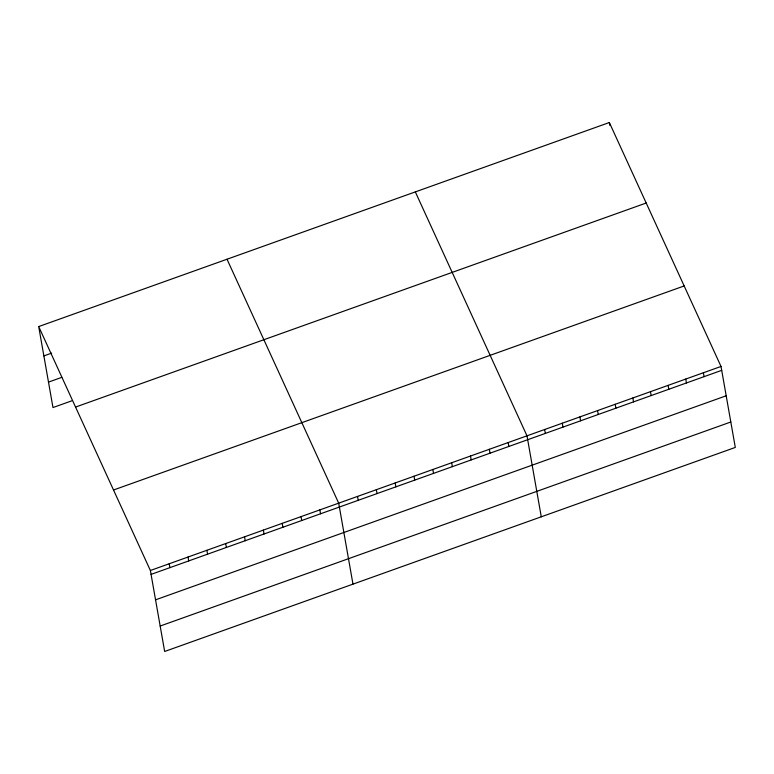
<?xml version="1.0" encoding="UTF-8"?>
<svg xmlns="http://www.w3.org/2000/svg" width="774" height="774" viewBox="0 0 774 774"><rect width="100%" height="100%" fill="white"/><g stroke="black" fill="none" stroke-linecap="round" stroke-linejoin="round"><path stroke-width="1.16" d="M38.7 326.57L609.341 122.524L721.02 366.45L735.3 447.43L164.659 651.476L150.379 570.496L38.7 326.57L52.98 407.55L71.808 400.816M43.876 355.905L51.626 353.128M48.491 382.114L61.785 377.354M75.552 407.066L646.193 203.02M113.526 490L684.168 285.954M150.379 570.496L721.02 366.45M151.065 574.385L721.707 370.349M155.555 599.831L726.196 395.785M160.17 626.04L730.811 421.994M415.328 191.904L526.997 435.83L541.278 516.809M227.014 259.232L338.693 503.158L352.973 584.138M703.382 372.758L704.069 376.657M685.745 379.067L686.432 382.966M668.107 385.375L668.794 389.264M609.341 122.524L609.864 125.446M650.47 391.683L651.157 395.572M632.832 397.981L633.519 401.88M615.195 404.289L615.881 408.188M597.557 410.597L598.244 414.496M579.919 416.905L580.606 420.804M562.282 423.214L562.969 427.113M544.644 429.522L545.331 433.411M508.17 442.554L508.857 446.453M489.342 449.288L490.029 453.187M470.505 456.021L471.192 459.92M451.677 462.755L452.364 466.654M432.85 469.489L433.537 473.388M414.013 476.223L414.7 480.122M395.185 482.957L395.872 486.856M376.348 489.69L377.035 493.589M357.52 496.424L358.207 500.323M319.856 509.892L320.542 513.791M301.028 516.626L301.715 520.525M282.2 523.359L282.887 527.258M263.363 530.093L264.05 533.992M244.536 536.827L245.223 540.726M225.698 543.561L226.385 547.46M206.871 550.295L207.558 554.194M188.043 557.028L188.73 560.918M169.206 563.762L169.893 567.652"/></g></svg>
